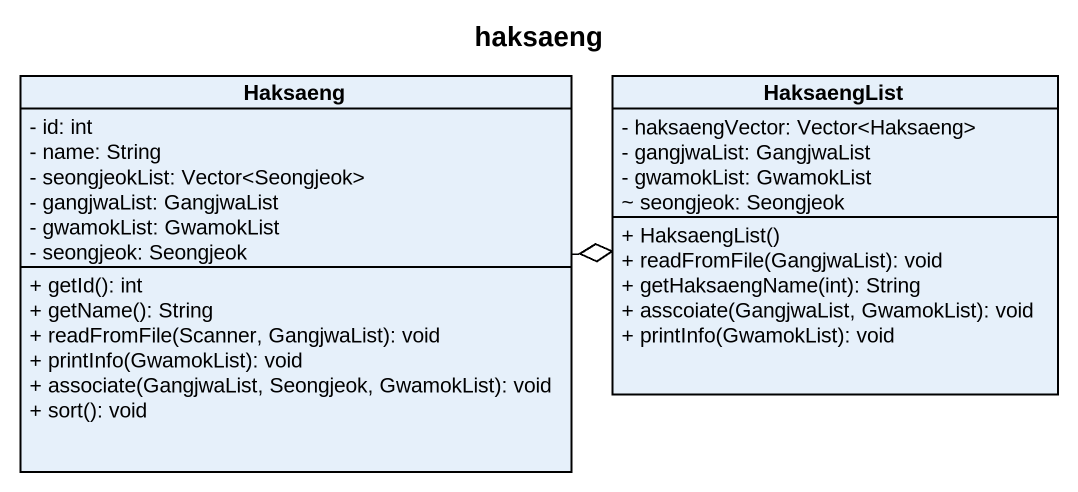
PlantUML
@startuml
title haksaeng
hide circle
hide empty members
skinparam classAttributeIconSize 0
class Haksaeng {
  - id: int
  - name: String
  - seongjeokList: Vector<Seongjeok>
  - gangjwaList: GangjwaList
  - gwamokList: GwamokList
  - seongjeok: Seongjeok
  + getId(): int
  + getName(): String
  + readFromFile(Scanner, GangjwaList): void
  + printInfo(GwamokList): void
  + associate(GangjwaList, Seongjeok, GwamokList): void
  + sort(): void
}
class HaksaengList {
  - haksaengVector: Vector<Haksaeng>
  - gangjwaList: GangjwaList
  - gwamokList: GwamokList
  ~ seongjeok: Seongjeok
  + HaksaengList()
  + readFromFile(GangjwaList): void
  + getHaksaengName(int): String
  + asscoiate(GangjwaList, GwamokList): void
  + printInfo(GwamokList): void
}
Haksaeng -right-o HaksaengList
@enduml
